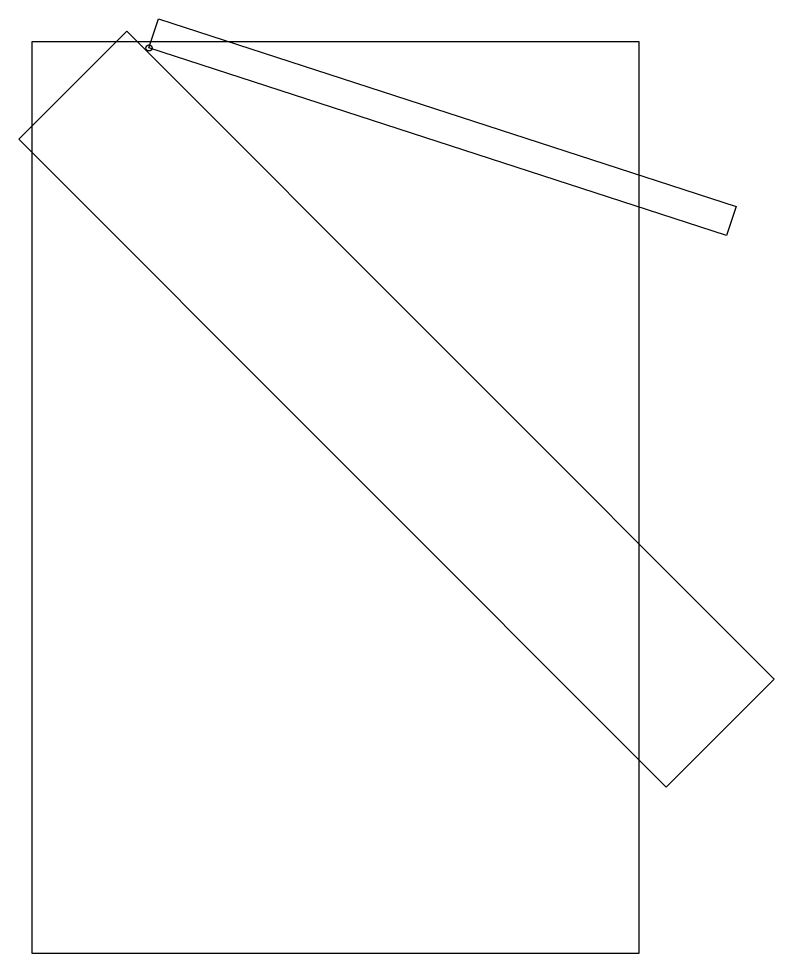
# Model space of a CAD drawing. Extents: x -4 to 244, y -300 to 8.
import ezdxf

# ---------------------------------------------------------------- set-up
doc = ezdxf.new("R2010")
doc.units = 0
doc.header["$MEASUREMENT"] = 0
doc.layers.get('0').update_dxf_attribs({"linetype": 'CONTINUOUS'})

msp = doc.modelspace()

# ---------------------------------------------------------------- linework, layer by layer
for points in [[(38.53, -2), (41.65, 7.61), (231.87, -54.2), (228.74, -63.8)], [(31.19, 3.53), (-4.37, -32.04), (208.89, -245.31), (244.46, -209.74)], [(0, 0), (0, -300), (200, -300), (200, 0)]]:
    msp.add_lwpolyline(points, close=True)
msp.add_circle((38.53, -2), 1)

doc.saveas('drawing.dxf')
